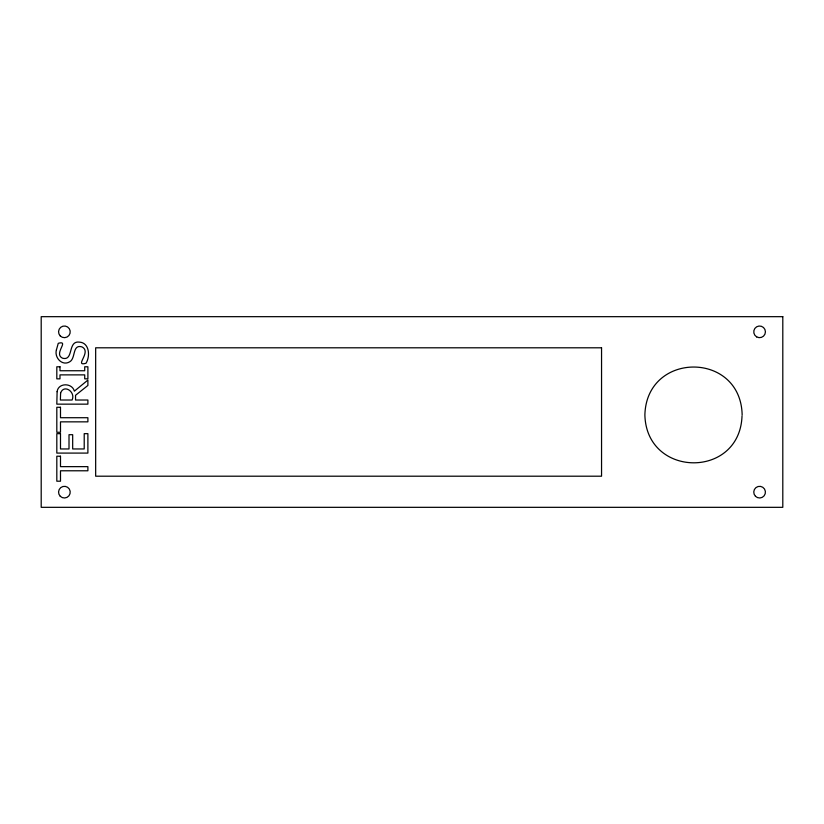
<?xml version="1.0" encoding="UTF-8"?>
<svg xmlns="http://www.w3.org/2000/svg" width="824" height="824" viewBox="0 0 824 824"><rect width="100%" height="100%" fill="white"/><g stroke="black" fill="none" stroke-linecap="round" stroke-linejoin="round"><path stroke-width="1.24" d="M742.146 414.925C740.807 351.045 646.572 351.127 644.883 414.925C646.387 478.105 739.859 479.104 742.022 415.883M56.382 350.015C54.25 357.554 62.181 366.371 69.649 361.839C75.942 358.471 72.059 344.154 81.803 346.832C92.36 351.797 73.47 366.834 86.036 363.24C90.362 356.195 89.517 342.393 79.042 342.094C67.578 340.858 73.841 360.984 62.727 358.265C52.88 353.99 70.102 340.075 58.257 343.309L56.382 350.015M57.114 391.668L56.815 404.151L87.89 404.151L87.89 400.021L75.54 400.021L75.54 395.304L87.89 385.457L87.89 380.091L74.366 391.153C72.224 382.676 58.185 382.573 57.114 391.668M60.605 393.027L60.368 400.021L72.09 400.021C75.89 391.997 63.922 383.716 60.605 393.027M782.8 316.673L41.2 316.673L41.2 507.327L782.8 507.327L782.8 316.673M601.551 347.8L95.666 347.8L95.666 476.2L601.551 476.2L601.551 347.8M59.987 366.783L56.815 366.783L56.815 378.844L59.987 378.844L59.987 374.879L84.718 374.879L84.718 378.844L87.89 378.844L87.89 366.783L84.718 366.783L84.718 370.748L59.987 370.748L59.987 366.783M60.492 407.283L56.815 407.283L56.815 432.281L60.492 432.281L60.492 421.847L87.89 421.847L87.89 417.716L60.492 417.716L60.492 407.283M60.492 433.661L56.815 433.661L56.815 453.087L87.89 453.087L87.89 433.661L84.213 433.661L84.213 448.956L72.677 448.956L72.677 434.701L69.01 434.701L69.01 448.956L60.492 448.956L60.492 433.661M60.492 456.218L56.815 456.218L56.815 481.206L60.492 481.206L60.492 470.782L87.89 470.782L87.89 466.642L60.492 466.642L60.492 456.218M756.669 336.892A5.84 5.84 0 0 0 765.424 331.835A5.84 5.84 0 0 0 756.669 326.788A5.84 5.84 0 0 0 756.669 336.892M755.464 496.285A5.84 5.84 0 0 0 765.228 493.669A5.84 5.84 0 0 0 758.08 486.521A5.84 5.84 0 0 0 755.464 496.285M60.265 335.965A5.84 5.84 0 0 0 70.03 333.349A5.84 5.84 0 0 0 62.881 326.201A5.84 5.84 0 0 0 60.265 335.965M60.265 496.285A5.84 5.84 0 0 0 70.03 493.669A5.84 5.84 0 0 0 62.881 486.521A5.84 5.84 0 0 0 60.265 496.285"/></g></svg>
